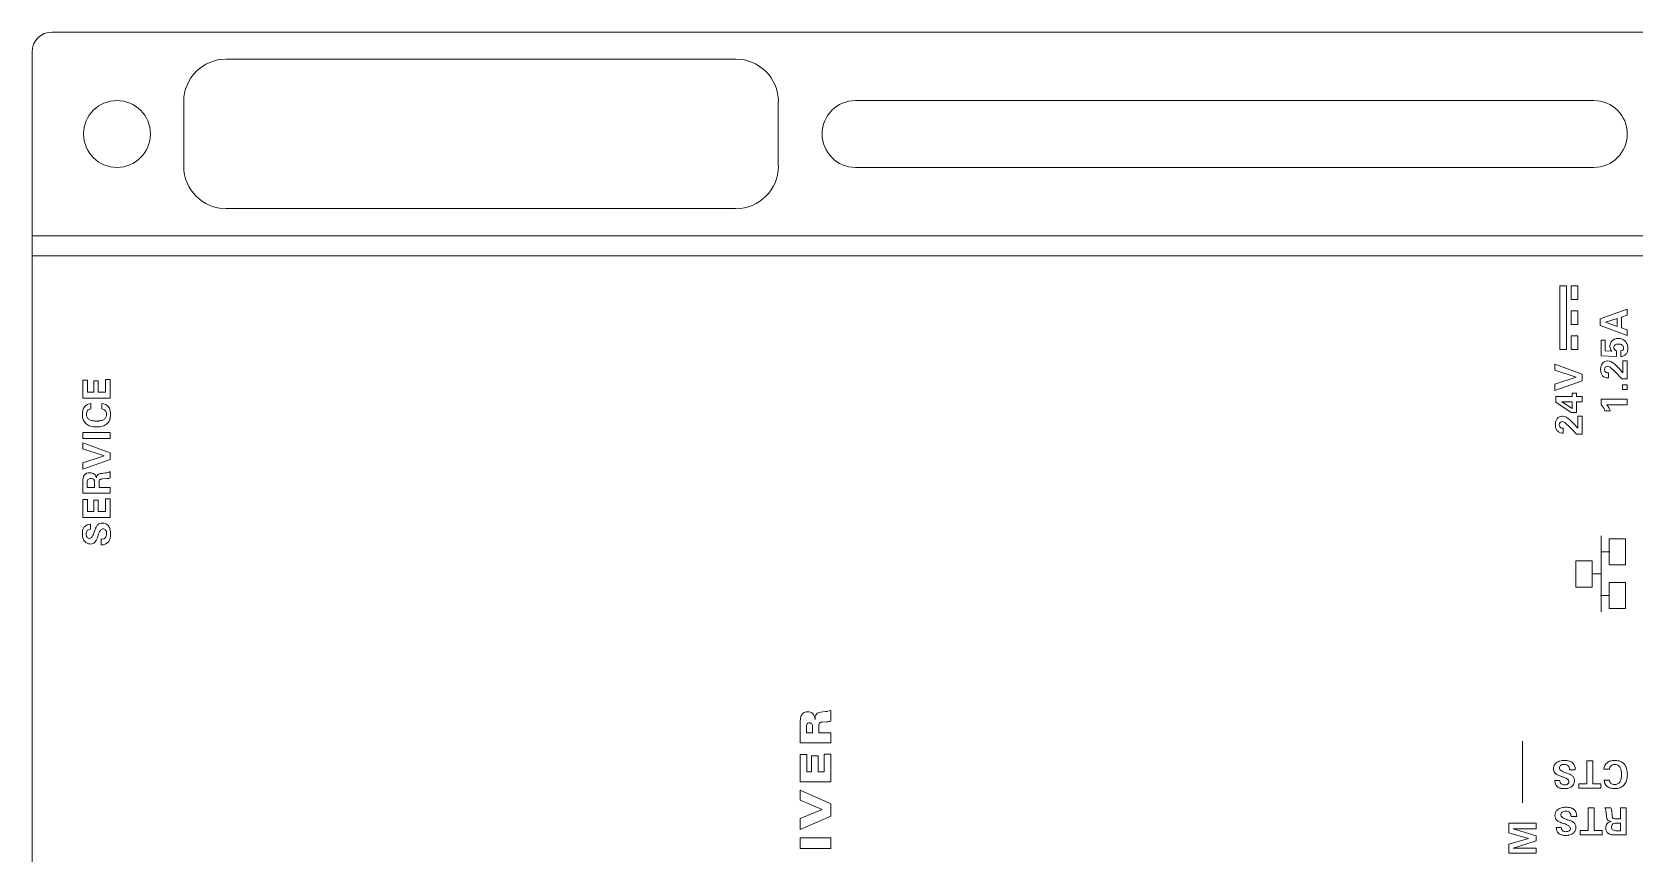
# Model space of a CAD drawing. Header units: millimetres. Extents: x 52029 to 181395, y -167683 to -9934.
# Drawn here: x 69091 to 70860, y -13355 to -12447 of the extents above; entities that cross this region are included whole.
import ezdxf

# ---------------------------------------------------------------- set-up
doc = ezdxf.new("R2010")
doc.units = ezdxf.units.MM
doc.header["$LTSCALE"] = 3
doc.layers.add('FUR', color=8, linetype='Continuous', lineweight=5)

# ---------------------------------------------------------------- blocks, each defined once
blk = doc.blocks.new('hdmd400rx')
at = {"color": 7, "linetype": 'Continuous'}
for p, q in [((-142.16, 181.74), (142.16, 181.74)), ((119.66, 181.74), (119.66, 0)), ((121.88, 0), (121.88, 181.74)), ((144.37, 179.53), (144.37, 2.21)), ((90.03, 175.29), (89.48, 175.29)), ((90.79, 173.13), (90.79, 176.13)), ((90.79, 176.13), (92.78, 176.13)), ((91.44, 175.63), (91.44, 174.93)), ((92.78, 175.63), (91.44, 175.63)), ((92.78, 176.13), (92.78, 175.63)), ((93.46, 176.13), (94.7, 176.13)), ((93.46, 173.13), (93.46, 176.13)), ((94.47, 175.67), (94.09, 175.67)), ((94.09, 175.67), (94.09, 174.83)), ((96.11, 176.13), (96.81, 176.13)), ((97.2, 173.13), (96.11, 176.13)), ((96.81, 176.13), (97.6, 173.79)), ((97.6, 173.79), (98.37, 176.13)), ((99.02, 176.13), (97.92, 173.13)), ((98.37, 176.13), (99.02, 176.13)), ((99.51, 176.13), (100.15, 176.13)), ((99.51, 173.13), (99.51, 176.13)), ((100.15, 176.13), (100.15, 173.13)), ((103.35, 175.26), (102.76, 175.26)), ((103.96, 176.13), (105.95, 176.13)), ((103.96, 173.13), (103.96, 176.13)), ((105.95, 175.63), (104.62, 175.63)), ((104.62, 175.63), (104.62, 174.93)), ((105.95, 176.13), (105.95, 175.63)), ((87.76, 174.06), (87.76, 174.1)), ((87.76, 174.1), (88.39, 174.1)), ((88.75, 174.46), (88.69, 174.48)), ((88.82, 174.44), (88.75, 174.46)), ((89.2, 174.88), (89.24, 174.86)), ((91.44, 174.93), (92.7, 174.93)), ((91.44, 174.44), (91.44, 173.63)), ((92.7, 174.44), (91.44, 174.44)), ((91.44, 173.63), (92.83, 173.63)), ((92.7, 174.93), (92.7, 174.44)), ((92.83, 173.63), (92.83, 173.13)), ((94.09, 174.83), (94.47, 174.83)), ((94.64, 174.34), (94.09, 174.34)), ((94.09, 174.34), (94.09, 173.13)), ((95.07, 173.5), (95.03, 173.95)), ((95.65, 174.07), (95.7, 173.63)), ((102.76, 174.03), (103.37, 174.03)), ((104.62, 174.93), (105.87, 174.93)), ((105.87, 174.44), (104.62, 174.44)), ((104.62, 174.44), (104.62, 173.63)), ((104.62, 173.63), (106, 173.63)), ((105.87, 174.93), (105.87, 174.44)), ((106, 173.63), (106, 173.13)), ((92.83, 173.13), (90.79, 173.13)), ((94.09, 173.13), (93.46, 173.13)), ((95.85, 173.13), (95.16, 173.13)), ((97.92, 173.13), (97.2, 173.13)), ((100.15, 173.13), (99.51, 173.13)), ((106, 173.13), (103.96, 173.13)), ((129.56, 165), (136.69, 165)), ((124.88, 104.06), (124.88, 160.31)), ((141.37, 160.31), (141.37, 104.06)), ((136.69, 99.38), (129.56, 99.38)), ((54.25, 96.97), (55.41, 96.97)), ((54.25, 93.59), (54.25, 96.97)), ((55.41, 96.97), (55.41, 93.59)), ((56.34, 96.97), (57.56, 96.97)), ((57.8, 93.59), (56.34, 96.97)), ((57.56, 96.97), (58.56, 94.54)), ((58.56, 94.54), (59.57, 96.97)), ((60.67, 96.97), (59.18, 93.59)), ((59.57, 96.97), (60.67, 96.97)), ((61.59, 96.97), (64.6, 96.97)), ((61.59, 93.59), (61.59, 96.97)), ((64.6, 96.24), (62.72, 96.24)), ((62.72, 96.24), (62.72, 95.7)), ((62.72, 95.7), (64.46, 95.7)), ((64.46, 95.7), (64.46, 94.98)), ((64.6, 96.97), (64.6, 96.24)), ((65.89, 96.97), (67.83, 96.97)), ((65.89, 93.59), (65.89, 96.97)), ((67.66, 96.28), (67.02, 96.28)), ((67.02, 96.28), (67.02, 95.61)), ((67.02, 95.61), (67.66, 95.61)), ((64.46, 94.98), (62.72, 94.98)), ((62.72, 94.98), (62.72, 94.33)), ((62.72, 94.33), (64.67, 94.33)), ((64.67, 94.33), (64.67, 93.59)), ((67.73, 94.92), (67.02, 94.92)), ((67.02, 94.92), (67.02, 93.59)), ((68.23, 94.06), (68.19, 94.53)), ((69.29, 94.72), (69.35, 94.16)), ((55.41, 93.59), (54.25, 93.59)), ((59.18, 93.59), (57.8, 93.59)), ((64.67, 93.59), (61.59, 93.59)), ((67.02, 93.59), (65.89, 93.59)), ((69.48, 93.59), (68.31, 93.59)), ((129.43, 90.86), (129.43, 9.37)), ((136.82, 9.37), (136.82, 90.86)), ((53.72, 18.75), (54.73, 18.75)), ((53.72, 15.75), (53.72, 18.75)), ((55.08, 15.75), (54.29, 18.29)), ((54.29, 18.29), (54.29, 15.75)), ((54.73, 18.75), (55.36, 16.59)), ((55.36, 16.59), (55.98, 18.75)), ((56.42, 18.29), (55.64, 15.75)), ((55.98, 18.75), (57.02, 18.75)), ((56.42, 15.75), (56.42, 18.29)), ((57.02, 18.75), (57.02, 15.75)), ((59.29, 17.25), (66.08, 17.25)), ((54.29, 15.75), (53.72, 15.75)), ((55.64, 15.75), (55.08, 15.75)), ((57.02, 15.75), (56.42, 15.75)), ((56.57, 13.53), (56.57, 12.98)), ((56.99, 12.7), (57, 12.74)), ((61.74, 13.69), (61.74, 13.13)), ((62.16, 12.86), (62.17, 12.9)), ((62.57, 12.4), (62.55, 12.34)), ((62.59, 12.47), (62.57, 12.4)), ((100.08, 12.76), (100.08, 12.8)), ((100.63, 12.76), (100.08, 12.76)), ((102.38, 11.88), (103.51, 13.58)), ((103.56, 12.9), (102.83, 11.78)), ((103.51, 13.58), (104.14, 13.58)), ((103.56, 11.78), (103.56, 12.9)), ((104.14, 13.58), (104.14, 11.78)), ((104.79, 13.67), (105.49, 13.67)), ((105.88, 10.67), (104.79, 13.67)), ((105.49, 13.67), (106.28, 11.33)), ((106.28, 11.33), (107.05, 13.67)), ((107.7, 13.67), (106.6, 10.67)), ((107.05, 13.67), (107.7, 13.67)), ((109.32, 13.13), (116.35, 13.13)), ((109.32, 12.38), (109.32, 13.13)), ((116.35, 13.13), (116.35, 12.38)), ((55.73, 10.87), (56.22, 10.87)), ((55.73, 8.46), (55.73, 10.87)), ((56.22, 10.87), (56.22, 9.99)), ((57.4, 12.25), (57.38, 12.19)), ((57.42, 12.31), (57.4, 12.25)), ((57.76, 11.26), (57.76, 11.89)), ((57.8, 11.26), (57.76, 11.26)), ((60.9, 11.03), (61.39, 11.03)), ((60.9, 8.62), (60.9, 11.03)), ((61.39, 11.03), (61.39, 10.15)), ((62.93, 11.42), (62.93, 12.05)), ((62.97, 11.42), (62.93, 11.42)), ((83.1, 11.37), (85.99, 11.37)), ((83.1, 9.55), (83.1, 11.37)), ((85.99, 11.37), (85.99, 9.55)), ((99.97, 11.28), (100.14, 11.43)), ((99.97, 10.67), (99.97, 11.28)), ((101.98, 10.67), (99.97, 10.67)), ((100.63, 11.16), (101.98, 11.16)), ((101.98, 11.16), (101.98, 10.67)), ((102.38, 11.3), (102.38, 11.88)), ((103.56, 11.3), (102.38, 11.3)), ((102.83, 11.78), (103.56, 11.78)), ((103.56, 10.67), (103.56, 11.3)), ((104.14, 10.67), (103.56, 10.67)), ((104.14, 11.78), (104.51, 11.78)), ((104.51, 11.3), (104.14, 11.3)), ((104.14, 11.3), (104.14, 10.67)), ((104.51, 11.78), (104.51, 11.3)), ((106.6, 10.67), (105.88, 10.67)), ((116.35, 12.38), (109.32, 12.38)), ((109.32, 11.88), (110.82, 11.88)), ((109.32, 11.13), (109.32, 11.88)), ((110.82, 11.13), (109.32, 11.13)), ((110.82, 11.88), (110.82, 11.13)), ((112.08, 11.88), (113.58, 11.88)), ((112.08, 11.13), (112.08, 11.88)), ((113.58, 11.13), (112.08, 11.13)), ((113.58, 11.88), (113.58, 11.13)), ((114.85, 11.88), (116.35, 11.88)), ((114.85, 11.13), (114.85, 11.88)), ((116.35, 11.13), (114.85, 11.13)), ((116.35, 11.88), (116.35, 11.13)), ((56.22, 9.99), (58.74, 9.99)), ((58.74, 9.35), (56.22, 9.35)), ((56.22, 9.35), (56.22, 8.46)), ((58.74, 9.99), (58.74, 9.35)), ((61.39, 10.15), (63.9, 10.15)), ((63.9, 9.5), (61.39, 9.5)), ((61.39, 9.5), (61.39, 8.62)), ((63.9, 10.15), (63.9, 9.5)), ((85.99, 9.55), (83.1, 9.55)), ((84.55, 9.51), (84.55, 8.53)), ((56.22, 8.46), (55.73, 8.46)), ((57.8, 7.98), (58.23, 8.03)), ((58.37, 7.4), (57.92, 7.36)), ((58.74, 8.18), (58.74, 7.49)), ((61.39, 8.62), (60.9, 8.62)), ((61.77, 8.25), (61.77, 7.65)), ((63, 7.66), (63, 8.26)), ((80.37, 8.55), (88.74, 8.55)), ((80.72, 7.7), (83.61, 7.7)), ((80.72, 5.89), (80.72, 7.7)), ((82.18, 8.64), (82.18, 7.65)), ((83.61, 7.7), (83.61, 5.89)), ((85.54, 7.69), (88.43, 7.69)), ((85.54, 5.87), (85.54, 7.69)), ((86.98, 8.61), (86.98, 7.62)), ((88.43, 7.69), (88.43, 5.87)), ((102.55, 7.56), (102.55, 8.15)), ((103.21, 5.68), (103.21, 7.93)), ((103.26, 8.58), (103.83, 8.58)), ((103.83, 8.58), (103.83, 5.68)), ((106.18, 7.77), (106.18, 7.8)), ((106.74, 7.77), (106.18, 7.77)), ((108.56, 6.87), (108.63, 8.58)), ((108.63, 8.58), (110.36, 8.58)), ((109.18, 8.11), (109.14, 7.4)), ((110.36, 8.11), (109.18, 8.11)), ((110.36, 8.58), (110.36, 8.11)), ((110.88, 5.68), (111.97, 8.68)), ((112.33, 8.08), (111.88, 6.81)), ((111.97, 8.68), (112.72, 8.68)), ((112.75, 6.81), (112.33, 8.08)), ((112.72, 8.68), (113.77, 5.68)), ((55.73, 5.79), (55.73, 7.03)), ((58.74, 5.79), (55.73, 5.79)), ((56.2, 6.8), (56.2, 6.42)), ((56.2, 6.42), (57.04, 6.42)), ((57.04, 6.42), (57.04, 6.8)), ((57.53, 6.97), (57.53, 6.42)), ((57.53, 6.42), (58.74, 6.42)), ((58.74, 6.42), (58.74, 5.79)), ((83.61, 5.89), (80.72, 5.89)), ((88.43, 5.87), (85.54, 5.87)), ((103.83, 5.68), (103.21, 5.68)), ((104.91, 6.22), (105.44, 6.22)), ((104.91, 5.68), (104.91, 6.22)), ((105.44, 5.68), (104.91, 5.68)), ((105.44, 6.22), (105.44, 5.68)), ((106.07, 6.28), (106.24, 6.44)), ((106.07, 5.68), (106.07, 6.28)), ((108.08, 5.68), (106.07, 5.68)), ((106.74, 6.17), (108.08, 6.17)), ((108.08, 6.17), (108.08, 5.68)), ((108.55, 6.4), (109.18, 6.4)), ((109.17, 6.87), (108.56, 6.87)), ((111.48, 5.68), (110.88, 5.68)), ((111.72, 6.32), (111.48, 5.68)), ((112.9, 6.32), (111.72, 6.32)), ((111.88, 6.81), (112.75, 6.81)), ((113.12, 5.68), (112.9, 6.32)), ((113.77, 5.68), (113.12, 5.68))]:
    blk.add_line(p, q, dxfattribs=at)
blk.add_circle((133.12, 172.37), 3.69, dxfattribs=at)
for centre, radius, start, end in [((142.16, 179.53), 2.21, 0, 90), ((129.56, 160.31), 4.69, 90, 180), ((136.69, 160.31), 4.69, 0, 90), ((129.56, 104.06), 4.69, 180, 270), ((136.69, 104.06), 4.69, 270, 0), ((133.12, 90.86), 3.69, 0, 180), ((133.12, 9.37), 3.69, 180, 0)]:
    blk.add_arc(centre, radius, start, end, dxfattribs=at)
for points, knots in [([(88.69, 174.48), (88.49, 174.55), (88.18, 174.64), (87.89, 174.98), (87.83, 175.32), (87.9, 175.68), (88.16, 175.98), (88.54, 176.16), (88.99, 176.2), (89.31, 176.17), (89.46, 176.12), (89.47, 176.12)], [0, 0, 0, 0, 0.186647, 0.278442, 0.376656, 0.487167, 0.594865, 0.715006, 0.857137, 0.988976, 1, 1, 1, 1]), ([(89.48, 175.29), (89.47, 175.42), (89.4, 175.63), (89.16, 175.76), (88.96, 175.78), (88.76, 175.76), (88.59, 175.68), (88.49, 175.55), (88.46, 175.44), (88.46, 175.39)], [0, 0, 0, 0, 0.262215, 0.385957, 0.528648, 0.666914, 0.78497, 0.891319, 1, 1, 1, 1]), ([(88.46, 175.39), (88.47, 175.28), (88.72, 175.02), (89.01, 174.94), (89.2, 174.88)], [0, 0, 0, 0, 0.346838, 1, 1, 1, 1]), ([(89.47, 176.12), (89.58, 176.08), (89.89, 175.92), (90.03, 175.54), (90.03, 175.31)], [0, 0, 0, 0, 0.322399, 1, 1, 1, 1]), ([(94.47, 174.83), (94.63, 174.83), (94.89, 174.81), (95.08, 175.05), (95.09, 175.24), (95.08, 175.43), (94.96, 175.6), (94.74, 175.66), (94.57, 175.67), (94.47, 175.67)], [0, 0, 0, 0, 0.287041, 0.379516, 0.49309, 0.612931, 0.705875, 0.820992, 1, 1, 1, 1]), ([(94.7, 176.13), (94.97, 176.13), (95.38, 176.1), (95.69, 175.71), (95.73, 175.39), (95.7, 175.11), (95.56, 174.78), (95.3, 174.67), (95.14, 174.63)], [0, 0, 0, 0, 0.321285, 0.442533, 0.581869, 0.697839, 0.793441, 1, 1, 1, 1]), ([(100.79, 174.9), (100.79, 174.93), (100.81, 175.05), (100.87, 175.37), (101.09, 175.8), (101.48, 176.07), (101.85, 176.17), (102.13, 176.19), (102.4, 176.17), (102.7, 176.11), (103.14, 175.92), (103.34, 175.52), (103.35, 175.26)], [0, 0, 0, 0, 0.019084, 0.104448, 0.254296, 0.39585, 0.471998, 0.555939, 0.624834, 0.687253, 0.798306, 1, 1, 1, 1]), ([(102.76, 175.26), (102.75, 175.39), (102.66, 175.6), (102.4, 175.72), (102.14, 175.75), (101.84, 175.7), (101.58, 175.46), (101.47, 175.16), (101.43, 174.88), (101.42, 174.65), (101.42, 174.5), (101.43, 174.43)], [0, 0, 0, 0, 0.15123, 0.232463, 0.324731, 0.457153, 0.581955, 0.730096, 0.819693, 0.921582, 1, 1, 1, 1]), ([(88.36, 173.16), (88.25, 173.2), (87.9, 173.37), (87.76, 173.8), (87.76, 174.06)], [0, 0, 0, 0, 0.29895, 1, 1, 1, 1]), ([(89.24, 174.86), (89.4, 174.81), (89.66, 174.71), (89.99, 174.53), (90.14, 174.26), (90.18, 173.94), (90.12, 173.59), (89.85, 173.28), (89.52, 173.14), (89.21, 173.09), (88.95, 173.08), (88.68, 173.09), (88.49, 173.12), (88.38, 173.16), (88.36, 173.16)], [0, 0, 0, 0, 0.137031, 0.227331, 0.297875, 0.378592, 0.482349, 0.583047, 0.697719, 0.763649, 0.837146, 0.912819, 0.979519, 1, 1, 1, 1]), ([(88.39, 174.1), (88.39, 173.95), (88.45, 173.69), (88.74, 173.52), (88.97, 173.5), (89.2, 173.52), (89.38, 173.61), (89.49, 173.74), (89.52, 173.85), (89.52, 173.9)], [0, 0, 0, 0, 0.280171, 0.408448, 0.563787, 0.692788, 0.806939, 0.909746, 1, 1, 1, 1]), ([(89.52, 173.9), (89.52, 173.91), (89.52, 174.02), (89.29, 174.29), (89, 174.38), (88.82, 174.44)], [0, 0, 0, 0, 0.016471, 0.366851, 1, 1, 1, 1]), ([(95.03, 173.95), (95.03, 174.02), (95.01, 174.13), (94.96, 174.3), (94.81, 174.34), (94.71, 174.34), (94.64, 174.34)], [0, 0, 0, 0, 0.338246, 0.525153, 0.700365, 1, 1, 1, 1]), ([(95.16, 173.13), (95.13, 173.18), (95.09, 173.3), (95.08, 173.42), (95.07, 173.5)], [0, 0, 0, 0, 0.406606, 1, 1, 1, 1]), ([(95.14, 174.63), (95.27, 174.62), (95.57, 174.53), (95.63, 174.21), (95.65, 174.07)], [0, 0, 0, 0, 0.468035, 1, 1, 1, 1]), ([(95.7, 173.63), (95.71, 173.53), (95.74, 173.36), (95.81, 173.19), (95.85, 173.13)], [0, 0, 0, 0, 0.581992, 1, 1, 1, 1]), ([(103.37, 174.03), (103.35, 173.77), (103.16, 173.34), (102.7, 173.14), (102.4, 173.09), (102.13, 173.07), (101.84, 173.09), (101.47, 173.19), (101.08, 173.45), (100.87, 173.87), (100.79, 174.27), (100.77, 174.59), (100.78, 174.81), (100.79, 174.9)], [0, 0, 0, 0, 0.181504, 0.277896, 0.333226, 0.39495, 0.467879, 0.533414, 0.652905, 0.779163, 0.852146, 0.934287, 1, 1, 1, 1]), ([(101.43, 174.43), (101.43, 174.41), (101.44, 174.31), (101.47, 174.09), (101.57, 173.79), (101.84, 173.55), (102.14, 173.5), (102.41, 173.54), (102.66, 173.68), (102.75, 173.89), (102.76, 174.03)], [0, 0, 0, 0, 0.030456, 0.136595, 0.30857, 0.452635, 0.609929, 0.715047, 0.810983, 1, 1, 1, 1]), ([(67.66, 95.61), (67.78, 95.61), (67.96, 95.62), (68.1, 95.8), (68.12, 95.95), (68.1, 96.1), (67.97, 96.28), (67.78, 96.28), (67.66, 96.28)], [0, 0, 0, 0, 0.27363, 0.377241, 0.497576, 0.621301, 0.723282, 1, 1, 1, 1]), ([(67.83, 96.97), (68, 96.97), (68.27, 96.96), (68.62, 96.94), (68.84, 96.89), (69.07, 96.78), (69.28, 96.52), (69.35, 96.15), (69.3, 95.81), (69.05, 95.45), (68.71, 95.35), (68.49, 95.33)], [0, 0, 0, 0, 0.156717, 0.254117, 0.317139, 0.371319, 0.484979, 0.611153, 0.705893, 0.796083, 1, 1, 1, 1]), ([(68.19, 94.53), (68.19, 94.64), (68.14, 94.91), (67.86, 94.92), (67.73, 94.92)], [0, 0, 0, 0, 0.468268, 1, 1, 1, 1]), ([(68.31, 93.59), (68.28, 93.66), (68.24, 93.81), (68.23, 93.97), (68.23, 94.06)], [0, 0, 0, 0, 0.440717, 1, 1, 1, 1]), ([(68.49, 95.33), (68.69, 95.32), (69.12, 95.29), (69.27, 94.88), (69.29, 94.72)], [0, 0, 0, 0, 0.549024, 1, 1, 1, 1]), ([(69.35, 94.16), (69.36, 94.07), (69.4, 93.88), (69.45, 93.7), (69.48, 93.59)], [0, 0, 0, 0, 0.445097, 1, 1, 1, 1]), ([(57.38, 12.19), (57.32, 11.99), (57.22, 11.68), (56.89, 11.39), (56.55, 11.33), (56.19, 11.4), (55.89, 11.66), (55.71, 12.04), (55.67, 12.48), (55.7, 12.8), (55.75, 12.96), (55.75, 12.97)], [0, 0, 0, 0, 0.186645, 0.27844, 0.376653, 0.487226, 0.594861, 0.715013, 0.85714, 0.988975, 1, 1, 1, 1]), ([(55.75, 12.97), (55.79, 13.08), (55.95, 13.39), (56.32, 13.53), (56.56, 13.53)], [0, 0, 0, 0, 0.322426, 1, 1, 1, 1]), ([(56.57, 12.98), (56.44, 12.96), (56.24, 12.89), (56.11, 12.66), (56.09, 12.46), (56.11, 12.26), (56.18, 12.09), (56.31, 11.98), (56.42, 11.96), (56.48, 11.96)], [0, 0, 0, 0, 0.262206, 0.385943, 0.528629, 0.666827, 0.784937, 0.891274, 1, 1, 1, 1]), ([(56.48, 11.96), (56.58, 11.97), (56.84, 12.22), (56.93, 12.51), (56.99, 12.7)], [0, 0, 0, 0, 0.346629, 1, 1, 1, 1]), ([(57, 12.74), (57.05, 12.9), (57.15, 13.16), (57.34, 13.49), (57.61, 13.64), (57.92, 13.68), (58.28, 13.62), (58.58, 13.35), (58.72, 13.02), (58.78, 12.71), (58.79, 12.45), (58.78, 12.18), (58.74, 11.99), (58.71, 11.88), (58.7, 11.86)], [0, 0, 0, 0, 0.137008, 0.227335, 0.297841, 0.378586, 0.482289, 0.583024, 0.697705, 0.76364, 0.837106, 0.912816, 0.97953, 1, 1, 1, 1]), ([(57.96, 13.02), (57.96, 13.02), (57.85, 13.02), (57.58, 12.79), (57.49, 12.5), (57.42, 12.31)], [0, 0, 0, 0, 0.018068, 0.36809, 1, 1, 1, 1]), ([(57.76, 11.89), (57.92, 11.89), (58.18, 11.95), (58.34, 12.23), (58.37, 12.47), (58.35, 12.69), (58.26, 12.87), (58.12, 12.99), (58.01, 13.02), (57.96, 13.02)], [0, 0, 0, 0, 0.280439, 0.408809, 0.564304, 0.693436, 0.80767, 0.910662, 1, 1, 1, 1]), ([(62.55, 12.34), (62.48, 12.14), (62.39, 11.83), (62.06, 11.55), (61.71, 11.49), (61.35, 11.56), (61.05, 11.81), (60.88, 12.2), (60.83, 12.64), (60.87, 12.96), (60.91, 13.11), (60.92, 13.13)], [0, 0, 0, 0, 0.186652, 0.27845, 0.376667, 0.487132, 0.59486, 0.714991, 0.85713, 0.988977, 1, 1, 1, 1]), ([(60.92, 13.13), (60.95, 13.23), (61.11, 13.55), (61.49, 13.69), (61.72, 13.69)], [0, 0, 0, 0, 0.322373, 1, 1, 1, 1]), ([(61.74, 13.13), (61.61, 13.12), (61.41, 13.05), (61.28, 12.81), (61.25, 12.61), (61.27, 12.42), (61.35, 12.25), (61.48, 12.14), (61.59, 12.11), (61.64, 12.12)], [0, 0, 0, 0, 0.262213, 0.385953, 0.528643, 0.666845, 0.784958, 0.891397, 1, 1, 1, 1]), ([(61.64, 12.12), (61.75, 12.13), (62.01, 12.37), (62.09, 12.67), (62.16, 12.86)], [0, 0, 0, 0, 0.346906, 1, 1, 1, 1]), ([(62.17, 12.9), (62.22, 13.06), (62.32, 13.32), (62.51, 13.64), (62.77, 13.8), (63.09, 13.84), (63.45, 13.77), (63.75, 13.5), (63.89, 13.18), (63.95, 12.87), (63.96, 12.6), (63.95, 12.34), (63.91, 12.14), (63.88, 12.04), (63.87, 12.01)], [0, 0, 0, 0, 0.137045, 0.227314, 0.297864, 0.378556, 0.48236, 0.583015, 0.697717, 0.763645, 0.83711, 0.912819, 0.979526, 1, 1, 1, 1]), ([(63.13, 13.18), (63.13, 13.18), (63.01, 13.17), (62.75, 12.94), (62.66, 12.66), (62.59, 12.47)], [0, 0, 0, 0, 0.016491, 0.36679, 1, 1, 1, 1]), ([(62.93, 12.05), (63.09, 12.05), (63.35, 12.1), (63.51, 12.39), (63.54, 12.63), (63.51, 12.85), (63.42, 13.03), (63.29, 13.15), (63.18, 13.18), (63.13, 13.18)], [0, 0, 0, 0, 0.280156, 0.408455, 0.563778, 0.692764, 0.806935, 0.909651, 1, 1, 1, 1]), ([(100.08, 12.8), (100.08, 13.01), (100.22, 13.37), (100.64, 13.59), (101.02, 13.64), (101.39, 13.59), (101.81, 13.39), (101.96, 13.05), (101.96, 12.83), (101.96, 12.81)], [0, 0, 0, 0, 0.23605, 0.359204, 0.500787, 0.641398, 0.763699, 0.986206, 1, 1, 1, 1]), ([(100.14, 11.43), (100.46, 11.72), (100.87, 12.14), (101.37, 12.66), (101.37, 12.86)], [0, 0, 0, 0, 0.680942, 1, 1, 1, 1]), ([(101.37, 12.86), (101.37, 12.95), (101.3, 13.14), (101.06, 13.22), (100.86, 13.19), (100.67, 13.06), (100.64, 12.88), (100.63, 12.76)], [0, 0, 0, 0, 0.221723, 0.443446, 0.584259, 0.70767, 1, 1, 1, 1]), ([(101.96, 12.81), (101.95, 12.71), (101.89, 12.48), (101.66, 12.1), (101.22, 11.66), (100.86, 11.35), (100.63, 11.16)], [0, 0, 0, 0, 0.141172, 0.32919, 0.59999, 1, 1, 1, 1]), ([(58.7, 11.86), (58.67, 11.75), (58.49, 11.4), (58.07, 11.26), (57.8, 11.26)], [0, 0, 0, 0, 0.298842, 1, 1, 1, 1]), ([(63.87, 12.01), (63.83, 11.91), (63.66, 11.56), (63.23, 11.42), (62.97, 11.42)], [0, 0, 0, 0, 0.298885, 1, 1, 1, 1]), ([(55.73, 7.03), (55.73, 7.3), (55.76, 7.71), (56.15, 8.02), (56.47, 8.06), (56.76, 8.03), (57.08, 7.89), (57.19, 7.63), (57.23, 7.47)], [0, 0, 0, 0, 0.321275, 0.442514, 0.581876, 0.697762, 0.793447, 1, 1, 1, 1]), ([(57.04, 6.8), (57.04, 6.96), (57.05, 7.22), (56.82, 7.4), (56.62, 7.42), (56.43, 7.41), (56.27, 7.29), (56.21, 7.07), (56.2, 6.9), (56.2, 6.8)], [0, 0, 0, 0, 0.287026, 0.379573, 0.493078, 0.613021, 0.705872, 0.820951, 1, 1, 1, 1]), ([(57.23, 7.47), (57.25, 7.6), (57.34, 7.9), (57.65, 7.96), (57.8, 7.98)], [0, 0, 0, 0, 0.468035, 1, 1, 1, 1]), ([(57.92, 7.36), (57.84, 7.35), (57.73, 7.34), (57.57, 7.29), (57.53, 7.14), (57.53, 7.04), (57.53, 6.97)], [0, 0, 0, 0, 0.338328, 0.525145, 0.700122, 1, 1, 1, 1]), ([(58.23, 8.03), (58.33, 8.04), (58.51, 8.07), (58.67, 8.14), (58.74, 8.18)], [0, 0, 0, 0, 0.581992, 1, 1, 1, 1]), ([(58.74, 7.49), (58.69, 7.46), (58.57, 7.42), (58.44, 7.41), (58.37, 7.4)], [0, 0, 0, 0, 0.406606, 1, 1, 1, 1]), ([(62.13, 5.69), (62.11, 5.69), (61.98, 5.71), (61.67, 5.77), (61.23, 5.99), (60.96, 6.38), (60.87, 6.75), (60.85, 7.03), (60.86, 7.3), (60.92, 7.6), (61.11, 8.03), (61.52, 8.23), (61.77, 8.25)], [0, 0, 0, 0, 0.019075, 0.104423, 0.254324, 0.395819, 0.471982, 0.55596, 0.624816, 0.687224, 0.79831, 1, 1, 1, 1]), ([(61.77, 7.65), (61.64, 7.65), (61.44, 7.55), (61.31, 7.3), (61.28, 7.04), (61.33, 6.74), (61.58, 6.47), (61.87, 6.37), (62.16, 6.33), (62.38, 6.32), (62.54, 6.32), (62.6, 6.33)], [0, 0, 0, 0, 0.151225, 0.232471, 0.324704, 0.457203, 0.58192, 0.730105, 0.819672, 0.921543, 1, 1, 1, 1]), ([(63, 8.26), (63.27, 8.24), (63.69, 8.06), (63.89, 7.6), (63.95, 7.3), (63.96, 7.02), (63.94, 6.73), (63.85, 6.37), (63.59, 5.98), (63.16, 5.77), (62.76, 5.69), (62.44, 5.67), (62.23, 5.68), (62.13, 5.69)], [0, 0, 0, 0, 0.181506, 0.277949, 0.333267, 0.394958, 0.467896, 0.533445, 0.65292, 0.77919, 0.852172, 0.934313, 1, 1, 1, 1]), ([(62.6, 6.33), (62.62, 6.33), (62.72, 6.33), (62.94, 6.37), (63.24, 6.47), (63.48, 6.74), (63.53, 7.04), (63.5, 7.3), (63.35, 7.55), (63.14, 7.65), (63, 7.66)], [0, 0, 0, 0, 0.030472, 0.136631, 0.308542, 0.452605, 0.609935, 0.714968, 0.810981, 1, 1, 1, 1]), ([(102.55, 8.15), (102.68, 8.2), (102.93, 8.33), (103.16, 8.49), (103.26, 8.58)], [0, 0, 0, 0, 0.521815, 1, 1, 1, 1]), ([(103.21, 7.93), (103.09, 7.84), (102.88, 7.71), (102.65, 7.6), (102.55, 7.56)], [0, 0, 0, 0, 0.562559, 1, 1, 1, 1]), ([(106.18, 7.8), (106.18, 8.02), (106.32, 8.38), (106.74, 8.6), (107.12, 8.64), (107.5, 8.6), (107.91, 8.4), (108.07, 8.05), (108.06, 7.83), (108.06, 7.82)], [0, 0, 0, 0, 0.236051, 0.359265, 0.50078, 0.64146, 0.763699, 0.986207, 1, 1, 1, 1]), ([(106.24, 6.44), (106.56, 6.73), (106.98, 7.15), (107.47, 7.66), (107.47, 7.87)], [0, 0, 0, 0, 0.681, 1, 1, 1, 1]), ([(107.47, 7.87), (107.47, 7.95), (107.4, 8.14), (107.16, 8.22), (106.97, 8.19), (106.78, 8.07), (106.74, 7.88), (106.74, 7.77)], [0, 0, 0, 0, 0.221723, 0.443446, 0.584259, 0.70767, 1, 1, 1, 1]), ([(108.06, 7.82), (108.06, 7.71), (108, 7.48), (107.77, 7.11), (107.33, 6.67), (106.96, 6.35), (106.74, 6.17)], [0, 0, 0, 0, 0.141154, 0.329214, 0.600129, 1, 1, 1, 1]), ([(109.14, 7.4), (109.21, 7.46), (109.38, 7.57), (109.69, 7.62), (110.02, 7.56), (110.32, 7.36), (110.51, 7.05), (110.56, 6.67), (110.5, 6.26), (110.32, 5.99), (110.2, 5.88), (110.18, 5.86)], [0, 0, 0, 0, 0.099144, 0.19824, 0.320211, 0.435967, 0.553662, 0.680422, 0.829441, 0.968796, 1, 1, 1, 1]), ([(109.93, 6.71), (109.92, 6.76), (109.91, 6.88), (109.82, 7.08), (109.57, 7.21), (109.29, 7.11), (109.2, 6.96), (109.17, 6.87)], [0, 0, 0, 0, 0.139535, 0.295632, 0.562132, 0.770859, 1, 1, 1, 1]), ([(110.18, 5.86), (110.09, 5.79), (109.87, 5.66), (109.48, 5.61), (109.1, 5.65), (108.69, 5.86), (108.55, 6.19), (108.55, 6.4)], [0, 0, 0, 0, 0.153506, 0.367119, 0.547437, 0.705591, 1, 1, 1, 1]), ([(109.18, 6.4), (109.18, 6.32), (109.24, 6.14), (109.48, 6.08), (109.68, 6.12), (109.83, 6.24), (109.91, 6.44), (109.93, 6.6), (109.93, 6.69), (109.93, 6.71)], [0, 0, 0, 0, 0.184154, 0.366706, 0.502631, 0.636159, 0.786581, 0.965372, 1, 1, 1, 1])]:
    blk.add_open_spline(points, degree=3, knots=knots, dxfattribs=at)

msp = doc.modelspace()

# ---------------------------------------------------------------- block references
at = {"layer": 'FUR', "xscale": 10, "yscale": 10, "zscale": 10, "rotation": 90}
msp.add_blockref('hdmd400rx', (70908.6, -13891.1), dxfattribs=at)

doc.saveas('drawing.dxf')
